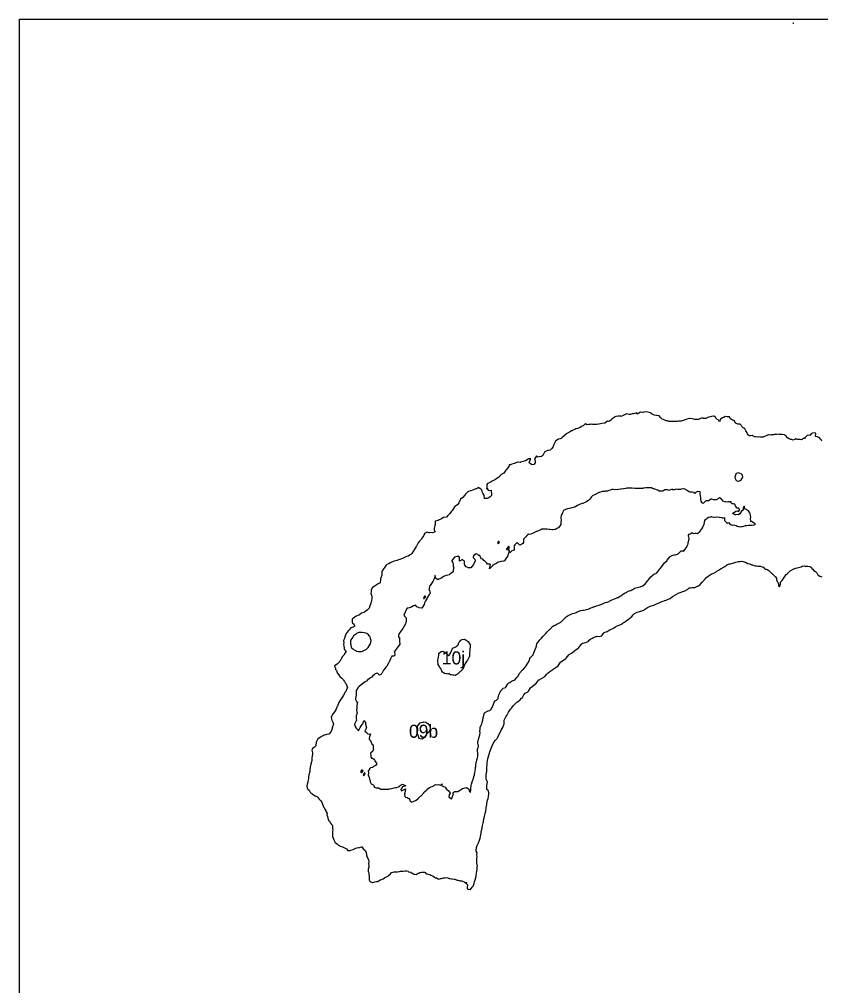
# Model space of a CAD drawing. Header units: millimetres. Extents: x 0 to 600, y 0 to 900.
# Drawn here: x 289 to 442.5, y 183.7 to 368.8 of the extents above; entities that cross this region are included whole.
import ezdxf
from ezdxf.enums import TextEntityAlignment as Align

# ---------------------------------------------------------------- set-up
doc = ezdxf.new("R2010")
doc.units = ezdxf.units.MM
doc.layers.add('CORTE', color=1, linetype='Continuous')
doc.layers.add('GRABADO', color=5, linetype='Continuous')

msp = doc.modelspace()

# ---------------------------------------------------------------- linework, layer by layer
at = {"layer": 'CORTE'}
msp.add_lwpolyline([(289, 13.07), (289, 293.26), (289, 293.29), (289, 293.61), (289, 293.61), (289, 303.91), (289, 303.91), (289, 304.02), (289, 304.36), (289, 304.36), (289, 304.92), (289, 305.35), (289, 306.09), (289, 306.1), (289, 306.39), (289, 306.6), (289, 306.6), (289, 306.7), (289, 306.7), (289, 306.84), (289, 306.94), (289, 307.33), (289, 307.88), (289, 314.99), (289, 315.04), (289, 315.08), (289, 315.19), (289, 315.53), (289, 315.82), (289, 316.34), (289, 323.75), (289, 323.75), (289, 323.78), (289, 331.19), (289, 331.38), (289, 331.51), (289, 331.58), (289, 331.67), (289, 332.01), (289, 332.29), (289, 332.64), (289, 332.98), (289, 333.27), (289, 333.68), (289, 334.15), (289, 334.47), (289, 334.56), (289, 334.77), (289, 334.77), (289, 339.72), (289, 339.99), (289, 340.25), (289, 340.67), (289, 340.86), (289, 341.04), (289, 341.2), (289, 341.47), (289, 341.82), (289, 342.01), (289, 342.27), (289, 342.69), (289, 342.77), (289, 343.06), (289, 343.28), (289, 343.52), (289, 343.79), (289, 344.07), (289, 344.2), (289, 344.35), (289, 344.56), (289, 344.7), (289, 344.9), (289, 345.13), (289, 345.36), (289, 345.55), (289, 345.68), (289, 345.74), (289, 356.05), (289, 356.28), (289, 356.55), (289, 356.72), (289, 356.94), (289, 357.15), (289, 357.28), (289, 357.48), (289, 357.66), (289, 357.87), (289, 358.1), (289, 368.68), (289, 368.69), (289, 368.7), (289, 368.71), (289.01, 368.72), (289.01, 368.72), (289.02, 368.73), (289.03, 368.74), (289.04, 368.75), (289.05, 368.75), (289.06, 368.76), (442.51, 368.76)], dxfattribs=at)
for points in [[(426.09, 280.52), (426.49, 280.42), (426.56, 280.42), (426.84, 280.54), (427.04, 280.66), (427.39, 281.18), (427.32, 281.52), (427.07, 281.81), (426.68, 281.96), (426.58, 281.97), (426.12, 281.87), (426.08, 281.87), (426.05, 281.83), (426.03, 281.72), (425.87, 281.17), (425.92, 280.92), (426.09, 280.52)], [(353.88, 232.66), (354.18, 233.28), (354.36, 233.57), (354.72, 233.98), (354.91, 234.61), (355.24, 234.26), (355.24, 233.95), (355.3, 233.63), (355.41, 233.24), (355.16, 232.71), (355.11, 232.57), (355.34, 232.36), (355.52, 232.2), (355.63, 232.08), (355.99, 231.98), (356.18, 232.08), (356.09, 231.83), (356.06, 231.78), (355.91, 231.15), (355.89, 230.96), (356.04, 230.92), (356.19, 230.68), (356.29, 230.49), (356.35, 230.19), (356.58, 230), (356.63, 229.88), (356.69, 229.8), (356.69, 229.22), (356.71, 229.07), (356.58, 228.75), (356.16, 228.35), (356.2, 227.86), (356.2, 227.71), (356.33, 227.43), (356.54, 227.38), (356.75, 227.31), (356.94, 227.03), (357, 226.88), (357.1, 226.72), (357.23, 226.51), (357.35, 226.29), (357.09, 226), (356.75, 225.8), (356.55, 225.65), (356.17, 225.54), (356.05, 225.42), (355.74, 224.9), (355.79, 224.54), (355.75, 224.22), (355.82, 223.91), (355.96, 223.54), (355.98, 223.42), (356.07, 223.12), (356.11, 222.91), (356.13, 222.85), (356.27, 222.48), (356.55, 222.38), (356.65, 222.32), (356.82, 222.17), (356.87, 221.88), (357.07, 221.82), (357.22, 221.72), (357.74, 221.72), (358.07, 221.48), (358.07, 221.45), (358.55, 221.45), (358.6, 221.47), (359.09, 221.47), (359.12, 221.47), (359.64, 221.47), (359.79, 221.51), (360.17, 221.62), (360.25, 221.62), (360.68, 221.71), (360.92, 221.82), (361.21, 221.82), (361.5, 221.92), (361.7, 222.02), (361.86, 222.19), (362.25, 222.4), (362.42, 222.38), (362.92, 222.12), (362.31, 221.91), (361.97, 221.42), (362.02, 221.14), (362.24, 221.21), (362.88, 221.56), (362.73, 220.73), (362.68, 220.49), (362.75, 220.08), (362.79, 220.02), (362.84, 219.95), (363.18, 219.9), (363.35, 219.75), (363.57, 219.69), (363.67, 219.38), (363.75, 219.21), (363.89, 219.1), (364.02, 218.96), (364.33, 219.09), (364.8, 219.33), (364.84, 219.31), (364.87, 219.4), (365.36, 219.78), (365.73, 220.11), (365.87, 220.23), (366.37, 220.79), (366.39, 220.83), (366.5, 220.94), (366.92, 221.36), (367.02, 221.49), (367.46, 221.79), (367.78, 221.92), (367.99, 221.99), (368.35, 222.2), (368.5, 222.3), (368.64, 222.36), (369.06, 222.33), (369.17, 222.36), (369.57, 222.27), (369.87, 222.52), (369.73, 222.17), (370, 222.02), (370.13, 221.97), (370.44, 221.88), (370.68, 221.48), (370.69, 221.47), (370.7, 221.46), (370.99, 221.2), (371.19, 220.96), (371.32, 220.98), (371.43, 220.74), (371.22, 220.4), (371.14, 220.06), (371.16, 220.01), (371.21, 219.93), (371.44, 219.73), (371.65, 219.59), (371.88, 220.08), (372.03, 220.6), (371.91, 220.76), (372.17, 220.95), (372.32, 221), (372.72, 221), (372.85, 221.02), (373.2, 221.2), (373.58, 221.5), (373.74, 221.58), (373.82, 221.61), (374.27, 221.73), (374.51, 221.8), (374.83, 221.59), (374.91, 221.6), (374.99, 221.46), (375.07, 221.03), (375.28, 220.82), (375.33, 221.44), (375.33, 221.54), (375.39, 222.15), (375.48, 222.44), (375.62, 222.85), (375.79, 223.36), (375.84, 223.54), (375.87, 223.65), (376.03, 224.23), (376.11, 224.66), (376.18, 224.93), (376.26, 225.55), (376.27, 225.61), (376.31, 225.83), (376.34, 226.32), (376.38, 226.42), (376.51, 227.01), (376.64, 227.45), (376.67, 227.7), (376.71, 228.23), (376.72, 228.38), (376.62, 228.79), (376.64, 229.09), (376.79, 229.73), (376.79, 229.77), (376.71, 230.29), (376.7, 230.47), (376.83, 231.03), (376.87, 231.18), (376.89, 231.26), (377.1, 231.87), (377.14, 232.27), (377.09, 232.55), (377.11, 232.92), (377.11, 233.26), (377.36, 233.74), (377.46, 233.97), (377.55, 234.22), (377.63, 234.65), (377.71, 235.12), (377.75, 235.34), (377.88, 235.91), (377.96, 236.08), (378.44, 236.32), (378.7, 236.43), (378.96, 236.55), (379.26, 236.77), (379.45, 237.09), (379.56, 237.44), (379.67, 237.74), (379.85, 238.14), (379.99, 238.35), (380.25, 238.51), (380.51, 238.73), (380.59, 238.83), (380.61, 238.97), (380.7, 239.52), (381.02, 240.17), (381.05, 240.23), (381.57, 240.77), (382.02, 240.95), (382.07, 241.02), (382.44, 241.62), (382.61, 241.82), (382.82, 241.91), (383.15, 242.12), (383.66, 242.32), (383.67, 242.32), (383.69, 242.33), (384.17, 242.83), (384.32, 243.01), (384.68, 243.6), (384.74, 243.71), (385.22, 244.28), (385.46, 244.41), (385.73, 244.84), (385.92, 245.1), (386.26, 245.55), (386.41, 245.78), (386.57, 246.21), (386.65, 246.48), (386.78, 246.65), (387.27, 247.18), (387.29, 247.23), (387.55, 247.86), (387.81, 248.53), (387.82, 248.54), (387.82, 248.56), (387.97, 249.25), (388.35, 249.8), (388.48, 249.96), (388.88, 250.39), (389.15, 250.66), (389.4, 250.94), (389.77, 251.35), (389.92, 251.53), (390.41, 252), (390.45, 252.04), (390.46, 252.05), (390.98, 252.58), (391.29, 252.76), (391.51, 252.88), (391.66, 252.96), (392.03, 253.18), (392.54, 253.44), (392.55, 253.44), (392.55, 253.44), (393.06, 253.96), (393.27, 254.14), (393.59, 254.44), (393.99, 254.67), (394.12, 254.76), (394.29, 254.84), (394.66, 255.03), (394.82, 255.06), (395.18, 255.17), (395.52, 255.3), (395.7, 255.38), (396.08, 255.54), (396.22, 255.62), (396.3, 255.64), (396.77, 255.75), (396.91, 255.74), (397.28, 255.81), (397.51, 255.84), (397.79, 255.91), (398.23, 256.13), (398.32, 256.15), (398.55, 256.24), (398.84, 256.33), (398.93, 256.36), (399.36, 256.53), (399.63, 256.6), (399.88, 256.7), (400.35, 256.85), (400.4, 256.87), (400.53, 256.93), (400.93, 257.11), (401.11, 257.17), (401.45, 257.26), (401.81, 257.41), (401.97, 257.48), (402.21, 257.62), (402.49, 257.75), (402.64, 257.81), (403.02, 257.95), (403.4, 258.13), (403.54, 258.16), (403.78, 258.31), (404.05, 258.47), (404.35, 258.71), (404.58, 258.85), (404.86, 259.01), (405.1, 259.11), (405.25, 259.21), (405.63, 259.39), (405.98, 259.48), (406.14, 259.58), (406.35, 259.7), (406.67, 259.93), (406.89, 259.98), (407.21, 260.05), (407.5, 260.1), (407.73, 260.16), (408.21, 260.36), (408.24, 260.37), (408.27, 260.39), (408.74, 260.85), (408.96, 261.08), (409.26, 261.43), (409.53, 261.77), (409.79, 262.08), (410.21, 262.47), (410.32, 262.59), (410.45, 262.63), (410.85, 262.82), (411.21, 263.16), (411.35, 263.41), (411.68, 263.85), (411.87, 264.09), (412.22, 264.55), (412.4, 264.77), (412.88, 265.25), (412.92, 265.29), (413.42, 265.94), (413.46, 265.98), (413.5, 266), (414, 266.23), (414.25, 266.28), (414.53, 266.28), (414.88, 266.45), (415.03, 266.52), (415.16, 266.64), (415.56, 267.07), (415.91, 267.07), (416.08, 267.03), (416.29, 267.32), (416.58, 267.68), (416.76, 268), (416.91, 268.44), (416.91, 268.68), (417.09, 269.32), (417.11, 269.38), (417.11, 269.39), (417.09, 269.46), (417.02, 269.96), (417, 270.07), (417.11, 270.27), (417.28, 270.33), (417.69, 270.57), (417.91, 270.41), (418.2, 270.43), (418.46, 270.47), (418.71, 270.42), (419.15, 270.8), (419.19, 270.85), (419.64, 271.49), (419.71, 271.6), (420, 272.16), (420.03, 272.58), (420.12, 272.86), (420.24, 273.09), (420.59, 273.34), (420.79, 273.54), (421.23, 273.6), (421.33, 273.62), (421.37, 273.63), (421.44, 273.6), (421.83, 273.54), (421.87, 273.54), (422.37, 273.57), (422.4, 273.56), (422.87, 273.54), (422.93, 273.53), (423.38, 273.47), (423.47, 273.31), (423.89, 273.43), (423.85, 272.88), (423.96, 272.84), (424.01, 272.78), (424.24, 272.52), (424.48, 272.39), (424.7, 272.49), (424.89, 272.19), (424.99, 272.13), (425.03, 272.11), (425.38, 272.01), (425.53, 272.03), (425.88, 271.97), (426.08, 271.9), (426.29, 271.8), (426.58, 271.73), (426.73, 271.73), (427.09, 271.67), (427.24, 271.74), (427.6, 271.79), (427.9, 271.91), (428.13, 271.93), (428.47, 271.97), (428.66, 272.01), (429, 271.97), (429.18, 271.97), (429.58, 272.06), (429.68, 272.09), (429.8, 272.16), (429.76, 272.23), (429.67, 272.33), (429.42, 272.44), (429.17, 272.63), (429.03, 272.59), (428.93, 272.81), (428.87, 273.21), (428.93, 273.53), (428.84, 273.85), (428.81, 274.2), (428.73, 274.36), (428.6, 274.51), (428.49, 274.7), (428.2, 274.86), (428.12, 274.92), (428.09, 274.99), (427.71, 275.08), (427.71, 275.58), (427.64, 275.63), (427.64, 275.64), (427.59, 275.57), (427.46, 275.29), (427.46, 274.88), (427.15, 274.65), (426.79, 274.17), (426.58, 273.98), (426.48, 274.05), (426.06, 273.95), (425.89, 273.96), (425.41, 274.21), (426.02, 274.66), (426.37, 274.7), (426.56, 274.57), (426.82, 274.92), (426.7, 275.11), (426.54, 275.21), (426.31, 275.24), (426.03, 275.57), (426.01, 275.59), (425.98, 275.62), (425.84, 276.03), (425.52, 276.06), (425.37, 276.06), (425.12, 276.27), (425.12, 276.46), (425.02, 276.42), (424.64, 276.42), (424.49, 276.37), (424.08, 276.42), (423.93, 276.46), (423.64, 276.58), (423.4, 276.85), (423.32, 276.85), (423.29, 276.96), (423.04, 277.15), (422.92, 277.19), (422.51, 276.94), (422.42, 276.88), (422.34, 276.85), (421.87, 276.85), (421.79, 276.83), (421.48, 276.93), (421.34, 276.96), (421.3, 276.94), (420.83, 276.61), (420.63, 276.67), (420.33, 276.61), (419.93, 276.25), (419.78, 276.15), (419.7, 276.19), (419.61, 276.26), (419.42, 276.6), (419.37, 276.99), (419.34, 277.21), (419.29, 277.68), (419.25, 277.78), (419.21, 278.33), (418.78, 278.4), (418.74, 278.4), (418.44, 278.32), (418.2, 278.07), (418.09, 278.23), (417.68, 278.27), (417.64, 278.27), (417.31, 278.32), (417.16, 278.34), (417.13, 278.35), (416.78, 278.57), (416.59, 278.66), (416.45, 278.83), (416.1, 278.91), (416.05, 278.91), (415.61, 278.84), (415.44, 278.8), (415.07, 278.8), (414.9, 278.79), (414.56, 278.85), (414.34, 278.72), (414, 278.77), (413.89, 278.84), (413.52, 278.72), (413.22, 278.64), (412.97, 278.75), (412.77, 278.72), (412.48, 278.72), (412.09, 278.49), (411.94, 278.46), (411.39, 278.46), (411.1, 278.65), (410.86, 278.75), (410.71, 278.82), (410.35, 278.94), (410.3, 278.95), (410.13, 279.02), (409.91, 279.12), (409.39, 279.12), (409.31, 279.13), (408.9, 279.13), (408.81, 279.12), (408.32, 279.05), (408.29, 279.03), (407.77, 279.03), (407.75, 279.03), (406.72, 279.03), (406.7, 279.03), (406.22, 279.08), (406.17, 279.09), (405.66, 279.09), (405.16, 279.04), (405.14, 279.04), (404.99, 279.01), (404.63, 278.95), (404.57, 278.94), (404.1, 278.87), (403.99, 278.86), (403.58, 278.8), (403.37, 278.74), (403.05, 278.81), (402.86, 278.76), (402.52, 278.86), (402.41, 278.83), (402.02, 278.7), (401.72, 278.6), (401.5, 278.49), (401.1, 278.49), (400.97, 278.44), (400.54, 278.44), (400.46, 278.4), (400.14, 278.32), (399.94, 278.26), (399.86, 278.22), (399.42, 277.96), (399.01, 277.77), (398.9, 277.7), (398.69, 277.63), (398.4, 277.34), (398.11, 276.95), (397.86, 276.69), (397.55, 276.53), (397.33, 276.36), (397.01, 276.24), (396.8, 276.16), (396.72, 276.13), (396.28, 275.97), (395.99, 275.85), (395.76, 275.74), (395.47, 275.55), (395.22, 275.45), (395.14, 275.44), (394.7, 275.29), (394.48, 275.25), (394.18, 275.17), (393.84, 275.09), (393.66, 275.02), (393.16, 274.87), (393.16, 274.86), (392.81, 274.19), (392.66, 273.79), (392.6, 273.52), (392.6, 273.44), (392.62, 272.82), (392.58, 272.71), (392.58, 272.12), (392.12, 271.46), (391.91, 271.38), (391.57, 271.18), (391.39, 271.16), (391.02, 271.08), (390.82, 271.12), (390.49, 271.15), (390.34, 271.18), (389.97, 271.24), (389.88, 271.24), (389.46, 271.24), (389.35, 271.22), (388.95, 271.19), (388.74, 271.09), (388.43, 270.98), (387.99, 270.79), (387.91, 270.76), (387.76, 270.68), (387.4, 270.49), (387.15, 270.36), (386.86, 270.26), (386.48, 270.2), (386.34, 270.23), (386.08, 270), (385.85, 269.75), (385.45, 269.33), (385.45, 268.64), (385.32, 268.47), (385.1, 268.32), (384.73, 268.17), (384.51, 268.36), (384.26, 268.61), (384.24, 268.63), (384.18, 268.6), (383.76, 268.21), (383.58, 267.96), (383.65, 267.82), (383.65, 267.23), (383.22, 267.07), (382.82, 266.71), (382.68, 267.12), (382.56, 266.56), (382.35, 266.06), (382.35, 265.84), (382.18, 265.78), (381.77, 265.13), (381.63, 265.09), (381.59, 265.08), (381.11, 265.04), (380.98, 264.95), (380.59, 264.9), (380.24, 264.65), (380.07, 264.59), (379.8, 264.44), (379.57, 264.25), (378.91, 263.65), (379.11, 264.47), (379.02, 264.52), (378.97, 264.55), (378.53, 264.55), (378.42, 264.71), (378.23, 264.88), (377.95, 265.14), (377.93, 265.16), (377.9, 265.17), (377.63, 265.46), (377.38, 265.57), (377.26, 265.71), (377.2, 265.86), (377.1, 266.15), (376.87, 266.15), (376.72, 266.34), (376.39, 266.53), (376.38, 266.54), (376.36, 266.52), (375.92, 266.2), (375.82, 265.87), (375.8, 265.73), (375.91, 265.65), (376.11, 265.48), (376.2, 265.19), (375.93, 264.57), (375.87, 264.46), (375.37, 263.84), (374.87, 263.84), (374.78, 263.9), (374.45, 264.02), (374.23, 264.32), (374.18, 264.39), (374.12, 264.48), (374.12, 265.05), (374.08, 265.14), (373.83, 265.29), (373.74, 265.42), (373.21, 265.11), (373.21, 265.85), (372.89, 266.05), (372.74, 266.02), (372.24, 265.84), (371.74, 265.22), (371.72, 265.18), (371.72, 265.17), (371.75, 265.1), (371.92, 264.75), (371.97, 264.51), (371.99, 264.13), (372.11, 263.81), (372, 263.42), (372, 263.07), (371.72, 262.86), (371.43, 262.66), (371.19, 262.5), (370.68, 262.38), (370.66, 262.37), (370.62, 262.35), (370.15, 262.15), (369.83, 261.92), (369.62, 261.75), (369.24, 261.65), (369.06, 261.51), (368.96, 261.61), (368.93, 261.66), (368.59, 261.83), (368.51, 262.37), (368.5, 262.36), (368.51, 262.27), (368.36, 261.69), (368.08, 261.21), (367.94, 260.99), (367.56, 260.41), (367.47, 260.3), (367.44, 260.14), (367.33, 259.65), (367.43, 259.48), (367.56, 258.93), (367.4, 258.69), (367.09, 258.21), (367.04, 258.13), (366.71, 257.52), (366.52, 257.15), (366.46, 256.83), (365.96, 256.09), (365.45, 256.18), (365.37, 256.21), (365.04, 256.39), (364.84, 256.62), (364.77, 256.65), (364.39, 256.58), (364.08, 256.37), (363.86, 256.22), (363.36, 256.13), (363.33, 256.13), (363.15, 256.1), (362.86, 255.56), (362.84, 255.44), (362.77, 255.32), (362.54, 254.79), (362.68, 254.6), (362.85, 254.38), (362.96, 254.23), (362.96, 254.08), (363, 253.55), (362.94, 253.36), (362.86, 253.12), (362.58, 252.65), (362.33, 252.24), (362.18, 251.96), (361.81, 251.51), (361.66, 251.27), (361.5, 250.86), (361.5, 250.65), (361.71, 250.51), (361.71, 249.92), (361.72, 249.78), (361.79, 249.2), (361.27, 248.51), (361.18, 248.47), (360.77, 247.84), (360.75, 247.8), (360.68, 247.7), (360.77, 247.7), (360.8, 247.2), (360.85, 247.13), (360.75, 247.02), (360.62, 246.92), (360.23, 246.92), (360, 246.41), (359.72, 245.77), (359.68, 245.71), (359.63, 245.6), (359.3, 245.01), (359.19, 244.89), (358.71, 244.31), (358.67, 244.27), (358.33, 243.62), (358.13, 243.4), (357.86, 243.31), (357.59, 243.63), (357.57, 243.67), (357.26, 243.59), (357.08, 243.55), (356.95, 243.42), (356.57, 243.07), (356.44, 242.91), (356.04, 242.69), (355.54, 242.25), (355.52, 242.23), (355.5, 242.21), (354.99, 241.93), (354.48, 241.53), (354.46, 241.52), (354.44, 241.52), (353.96, 241.08), (353.75, 240.84), (353.45, 240.38), (353.44, 240.18), (353.43, 240.14), (353.45, 239.48), (353.44, 239.46), (353.31, 238.79), (353.3, 238.62), (353.44, 238.36), (353.51, 238.26), (353.68, 238.14), (353.53, 237.5), (353.53, 236.8), (353.5, 236.71), (353.57, 236.19), (353.59, 236.02), (353.45, 235.53), (353.41, 235.32), (353.41, 235.27), (353.45, 234.92), (353.48, 234.67), (353.48, 234.61), (353.44, 234.56), (353.1, 233.93), (353.16, 233.58), (353.37, 233.28), (353.39, 233.21), (353.43, 233.16), (353.66, 232.9), (353.88, 232.66)], [(380.57, 268.39), (380.81, 268.68), (380.73, 268.87), (380.61, 268.86), (380.51, 268.65), (380.5, 268.5), (380.57, 268.39)], [(382.63, 267.31), (382.67, 267.41), (382.67, 267.93), (382.54, 267.9), (382.2, 267.46), (382.18, 267.31), (382.63, 267.31)], [(366.43, 257.96), (366.77, 258.25), (366.58, 258.41), (366.48, 258.45), (366.36, 258.22), (366.29, 257.98), (366.43, 257.96)], [(353.41, 247.91), (353.41, 247.9), (353.86, 247.83), (353.91, 247.82), (354.37, 247.83), (354.42, 247.83), (354.64, 247.9), (354.92, 247.99), (355.04, 248.07), (355.43, 248.29), (355.72, 248.57), (355.93, 248.9), (356.15, 249.25), (356.22, 249.63), (356.27, 249.91), (356.19, 250.25), (356.11, 250.59), (356.05, 250.72), (355.94, 250.83), (355.76, 251), (355.44, 251.24), (355.02, 251.36), (354.93, 251.38), (354.56, 251.43), (354.42, 251.45), (354.07, 251.45), (353.92, 251.46), (353.5, 251.24), (353.43, 251.17), (353.28, 251.05), (352.91, 250.78), (352.76, 250.57), (352.4, 250.03), (352.34, 249.89), (352.33, 249.81), (352.37, 249.23), (352.38, 249.21), (352.41, 249), (352.46, 248.61), (352.47, 248.57), (352.74, 248.37), (352.9, 248.22), (353.06, 248.11), (353.41, 247.91)], [(371.48, 247.5), (371.65, 248.01), (371.79, 248.27), (371.96, 248.49), (372.2, 248.61), (372.49, 248.72), (372.58, 248.77), (372.89, 249.01), (372.93, 249.11), (373.08, 249.55), (373.27, 249.75), (373.42, 249.97), (373.68, 250.13), (374.03, 250.17), (374.12, 250.18), (374.24, 250.14), (374.63, 249.84), (374.82, 249.71), (375.15, 249.21), (375.26, 249.12), (375.25, 248.95), (375.23, 248.72), (375.18, 248.29), (375.15, 248), (375.13, 247.6), (375.12, 246.97), (375.09, 246.87), (375.06, 246.82), (374.82, 246.39), (374.74, 246.14), (374.52, 245.92), (374.37, 245.72), (374.24, 245.49), (374.06, 245.04), (374.03, 244.97), (373.99, 244.85), (373.83, 244.41), (373.71, 244.32), (373.43, 244.05), (373.34, 243.97), (373.04, 243.7), (372.97, 243.62), (372.63, 243.36), (372.57, 243.32), (372.35, 243.22), (372.1, 243.3), (371.89, 243.29), (371.67, 243.38), (371.49, 243.38), (371.22, 243.58), (370.96, 243.5), (370.81, 243.51), (370.67, 243.53), (370.35, 243.61), (369.96, 243.87), (369.84, 244.06), (369.63, 244.54), (369.29, 244.97), (369.21, 245.12), (369.13, 245.3), (369.02, 245.94), (369.03, 246.16), (369.08, 246.42), (369.18, 246.76), (369.21, 247.13), (369.25, 247.47), (369.38, 247.54), (369.68, 247.84), (369.79, 247.84), (370, 247.9), (370.29, 247.69), (370.62, 247.5), (370.76, 247.39), (371.17, 247.05), (371.2, 247.03), (371.21, 247.03), (371.36, 247.33), (371.48, 247.5), (371.48, 247.5)], [(366.04, 231.07), (365.67, 231.11), (365.53, 231.2), (365.44, 231.37), (365.35, 231.7), (365.15, 232.06), (365.12, 232.12), (365.21, 232.79), (365.2, 232.91), (365.13, 233.5), (365.65, 234.15), (365.88, 234.25), (366.21, 234.32), (366.28, 234.34), (366.77, 234.29), (366.82, 234.26), (366.84, 234.23), (367.15, 234.01), (367.33, 233.79), (367.43, 233.66), (367.52, 233.5), (367.55, 233.06), (367.54, 232.77), (367.33, 232.35), (366.97, 232.04), (366.81, 231.79), (366.49, 231.35), (366.26, 231.16), (366.04, 231.07)], [(354.43, 224.6), (354.77, 224.92), (354.62, 225.13), (354.47, 225.09), (354.3, 224.89), (354.33, 224.73), (354.43, 224.6)], [(354.82, 224.06), (354.91, 224.09), (355.11, 224.26), (355.15, 224.55), (354.99, 224.63), (354.79, 224.21), (354.82, 224.06)]]:
    msp.add_lwpolyline(points, close=True, dxfattribs=at)
at = {"layer": 'GRABADO'}
for points in [[(289, 13.07), (289, 263.09), (289, 263.09), (289, 263.13), (289, 263.58), (289, 263.58), (289, 278), (289, 278), (289, 278.16), (289, 278.63), (289, 278.63), (289, 279.42), (289, 280.02), (289, 281.05), (289, 281.07), (289, 281.47), (289, 281.77), (289, 281.77), (289, 281.91), (289, 281.91), (289, 282.1), (289, 282.25), (289, 282.79), (289, 283.56), (289, 293.51), (289, 293.59), (289, 293.64), (289, 293.79), (289, 294.26), (289, 294.68), (289, 295.4), (289, 305.77), (289, 305.77), (289, 305.83), (289, 316.2), (289, 316.46), (289, 316.63), (289, 316.74), (289, 316.87), (289, 317.34), (289, 317.74), (289, 318.22), (289, 318.7), (289, 319.11), (289, 319.69), (289, 320.34), (289, 320.78), (289, 320.92), (289, 321.24), (289, 321.24), (289, 328.14), (289, 328.51), (289, 328.88), (289, 329.47), (289, 329.74), (289, 329.98), (289, 330.21), (289, 330.59), (289, 331.08), (289, 331.34), (289, 331.7), (289, 332.3), (289, 332.41), (289, 332.81), (289, 333.12), (289, 333.46), (289, 333.84), (289, 334.22), (289, 334.41), (289, 334.62), (289, 334.91), (289, 335.1), (289, 335.38), (289, 335.71), (289, 336.04), (289, 336.3), (289, 336.49), (289, 336.57), (289, 351), (289, 351.31), (289, 351.7), (289, 351.94), (289, 352.25), (289, 352.54), (289, 352.72), (289, 353), (289, 353.24), (289, 353.54), (289, 353.87), (289, 368.68), (289, 368.69), (289, 368.7), (289.01, 368.72), (289.01, 368.72), (289.02, 368.73), (289.02, 368.74), (289.03, 368.74), (289.04, 368.75), (289.06, 368.76), (396.81, 368.76), (396.81, 368.76), (397.55, 368.76), (397.66, 368.76), (398.28, 368.76), (398.29, 368.76), (398.29, 368.76), (398.3, 368.76), (398.31, 368.76), (398.31, 368.76), (399.04, 368.76), (399.46, 368.76), (400.29, 368.76), (483.26, 368.76)], [(442.51, 288.07), (442.36, 288.28), (442.2, 288.46), (442.09, 288.61), (441.9, 288.74), (441.74, 288.82), (441.69, 288.89), (441.28, 288.96), (441.37, 289.48), (441.26, 289.58), (441.19, 289.64), (440.8, 289.58), (440.7, 289.6), (440.46, 289.45), (440.2, 289.17), (439.98, 289.18), (439.68, 289.13), (439.3, 288.76), (439.16, 288.58), (439, 288.55), (438.61, 288.29), (438.32, 288.39), (438.08, 288.39), (437.79, 288.37), (437.55, 288.5), (437.32, 288.39), (437.03, 288.24), (436.74, 288.37), (436.49, 288.37), (436.27, 288.49), (435.95, 288.68), (435.91, 288.69), (435.82, 288.76), (435.64, 289.08), (435.42, 289.21), (435.32, 289.29), (434.93, 289.31), (434.85, 289.33), (434.4, 289.36), (434.36, 289.37), (433.89, 289.34), (433.83, 289.35), (433.38, 289.31), (433.26, 289.26), (432.85, 289.28), (432.71, 289.23), (432.33, 289.28), (432.21, 289.25), (431.83, 289.1), (431.41, 288.87), (431.29, 288.8), (430.85, 288.85), (430.76, 288.82), (430.34, 288.87), (430.24, 288.85), (429.81, 288.88), (429.69, 288.91), (429.34, 288.98), (429.17, 289.12), (428.92, 289.07), (428.64, 289.09), (428.44, 289.22), (428.26, 289.47), (428.21, 289.66), (428.08, 289.82), (427.96, 290.02), (427.91, 290.17), (427.78, 290.43), (427.58, 290.54), (427.42, 290.63), (427.22, 290.85), (427.14, 290.98), (427.04, 291.09), (426.88, 291.28), (426.56, 291.28), (426.41, 291.33), (426.03, 291.47), (425.97, 291.48), (425.93, 291.55), (425.77, 291.93), (425.51, 292.06), (425.38, 292.05), (425.24, 292.22), (425.05, 292.33), (424.95, 292.38), (424.81, 292.71), (424.47, 292.71), (424.35, 292.73), (423.98, 292.75), (423.75, 292.59), (423.47, 292.53), (423.13, 292.24), (422.91, 291.75), (422.76, 292.09), (422.44, 292.22), (422.39, 292.27), (422.34, 292.29), (422.13, 292.65), (421.83, 292.81), (421.8, 292.83), (421.37, 292.78), (421.2, 292.68), (420.84, 292.66), (420.57, 292.53), (420.31, 292.41), (419.93, 292.42), (419.77, 292.47), (419.45, 292.45), (419.28, 292.42), (418.89, 292.21), (418.74, 292.17), (418.7, 292.17), (418.32, 292.21), (418.23, 292.23), (418.21, 292.22), (417.74, 292.3), (417.67, 292.3), (417.28, 292.36), (417.17, 292.36), (416.69, 292.26), (416.66, 292.25), (416.56, 292.21), (416.13, 292.04), (416, 292.03), (415.61, 291.88), (415.35, 291.89), (415.08, 291.9), (414.8, 291.83), (414.55, 291.84), (414.24, 291.79), (414.02, 291.79), (413.73, 291.82), (413.5, 291.79), (413.21, 291.84), (412.96, 291.95), (412.77, 291.94), (412.42, 292.06), (412.34, 292.11), (412.14, 292.21), (411.96, 292.29), (411.89, 292.33), (411.64, 292.61), (411.39, 292.91), (410.91, 292.96), (410.87, 292.98), (410.42, 293.02), (410.33, 293.1), (410.01, 293.19), (409.8, 293.42), (409.7, 293.45), (409.3, 293.6), (409.3, 293.6), (408.84, 293.65), (408.81, 293.64), (408.43, 293.6), (408.29, 293.57), (408.26, 293.57), (407.78, 293.59), (407.19, 293.2), (407.1, 293.46), (406.73, 293.32), (406.46, 293.26), (406.19, 293.28), (405.89, 293.18), (405.66, 293.13), (405.36, 293.23), (405.15, 293.26), (404.77, 293.07), (404.64, 293.01), (404.39, 292.91), (404.07, 292.79), (404.02, 292.84), (403.57, 292.86), (403.54, 292.85), (403.07, 292.77), (402.94, 292.72), (402.57, 292.46), (402.24, 292.23), (402.05, 292.01), (401.73, 291.82), (401.49, 291.89), (400.99, 291.52), (400.97, 291.51), (400.44, 291.43), (400.38, 291.43), (399.92, 291.31), (399.76, 291.31), (399.38, 291.22), (399.19, 291.27), (398.87, 291.26), (398.65, 291.24), (398.34, 291.31), (398.17, 291.27), (397.83, 291.23), (397.55, 291.17), (397.29, 291.36), (397.17, 291.3), (396.82, 291), (396.54, 290.83), (396.28, 290.64), (396.13, 290.63), (395.75, 290.47), (395.43, 290.39), (395.24, 290.29), (394.86, 290.13), (394.71, 290.05), (394.64, 290.03), (394.2, 289.79), (393.72, 289.5), (393.68, 289.47), (393.64, 289.45), (393.16, 288.98), (392.83, 288.75), (392.63, 288.58), (392.46, 288.53), (392.1, 288.41), (391.64, 288.13), (391.59, 288.11), (391.55, 288.07), (391.41, 287.82), (391.24, 287.39), (391.09, 287.01), (390.88, 286.68), (390.53, 286.32), (390.23, 286.28), (390, 286.26), (389.52, 286.01), (389.49, 286), (389.48, 285.99), (389.46, 285.92), (389.14, 285.29), (388.96, 285.16), (388.85, 285.13), (388.42, 285.06), (388.2, 285), (387.9, 285.23), (387.51, 284.63), (387.66, 284.26), (387.68, 283.92), (387.4, 283.58), (387.1, 283.55), (386.79, 283.72), (386.72, 283.79), (386.5, 283.91), (386.78, 284.59), (386.85, 284.65), (386.84, 284.67), (386.81, 284.7), (386.42, 284.7), (386.37, 284.69), (386.32, 284.59), (385.82, 284.3), (385.56, 284.24), (385.29, 284.17), (384.88, 284.02), (384.76, 283.96), (384.35, 284.03), (384.25, 284.01), (383.95, 283.88), (383.73, 283.78), (383.63, 283.75), (383.21, 283.64), (382.92, 283.5), (382.71, 283.5), (382.61, 283.22), (382.19, 282.61), (382.08, 282.51), (381.66, 281.95), (381.41, 281.8), (381.13, 281.67), (380.62, 281.12), (380.62, 281.11), (380.61, 281.1), (380.08, 280.74), (379.66, 280.55), (379.56, 280.49), (379.46, 280.41), (379.03, 280.15), (378.75, 280.04), (378.52, 279.94), (378.4, 279.76), (378.42, 279.61), (378.4, 279.08), (378.37, 278.93), (378.5, 278.97), (378.69, 278.69), (378.99, 278.62), (379.22, 278.71), (379.27, 278.4), (379.29, 277.99), (379.31, 277.67), (379.04, 277.38), (378.69, 277.18), (378.49, 277.09), (378, 277.08), (377.91, 277.7), (377.92, 277.72), (377.9, 277.73), (377.68, 278.09), (377.55, 278.36), (377.5, 278.55), (377.37, 278.78), (377.27, 278.88), (377.07, 279.03), (376.95, 279.15), (376.91, 279.17), (376.57, 279.02), (376.4, 278.94), (376.34, 278.93), (375.88, 278.75), (375.66, 278.71), (375.37, 278.57), (374.91, 278.42), (374.85, 278.4), (374.75, 278.33), (374.35, 277.9), (374.15, 277.65), (373.82, 277.26), (373.41, 276.94), (373.31, 276.86), (373.06, 276.27), (372.78, 275.86), (372.31, 275.56), (372.26, 275.49), (371.86, 274.87), (371.73, 274.73), (371.3, 274.17), (371.21, 274.08), (370.97, 273.85), (370.67, 273.53), (370.15, 273.48), (370.15, 273.48), (370.13, 273.47), (369.62, 273.11), (369.27, 273), (369.09, 272.88), (368.57, 272.78), (368.57, 272.78), (368.56, 272.78), (368.54, 272.72), (368.52, 272.13), (368.48, 271.94), (368.37, 271.43), (368.33, 271.08), (368.55, 270.71), (368.01, 270.49), (367.91, 270.56), (367.5, 270.54), (367.38, 270.54), (366.98, 270.65), (366.98, 270.65), (366.51, 270.36), (366.34, 270.02), (365.99, 269.49), (365.89, 269.32), (365.46, 268.83), (365.3, 268.63), (364.95, 267.96), (364.94, 267.94), (364.9, 267.87), (364.53, 267.24), (364.42, 267.06), (364.05, 266.54), (363.88, 266.36), (363.65, 266.22), (363.34, 266.05), (362.88, 265.9), (362.82, 265.87), (362.68, 265.82), (362.29, 265.61), (362.1, 265.56), (361.77, 265.4), (361.35, 265.26), (361.24, 265.24), (360.72, 265.12), (360.21, 264.9), (359.95, 264.78), (359.69, 264.6), (359.29, 264.44), (359.19, 264.33), (358.76, 263.76), (358.67, 263.63), (358.36, 263.09), (358.31, 262.61), (358.32, 262.41), (358.16, 261.89), (358.1, 261.7), (358.05, 261.56), (358, 260.98), (357.6, 260.73), (357.26, 260.51), (357.08, 260.38), (356.89, 260.27), (356.57, 260.08), (356.29, 259.62), (356.32, 259.27), (356.26, 258.94), (356.33, 258.61), (356.41, 258.26), (356.39, 257.98), (356.34, 257.54), (356.22, 257.05), (356.17, 256.84), (356.06, 256.53), (355.9, 256.13), (355.52, 255.7), (355.08, 255.41), (354.99, 255.35), (354.9, 255.29), (354.46, 255.13), (354.05, 254.85), (353.94, 254.77), (353.76, 254.71), (353.42, 254.56), (353.18, 254.39), (352.9, 254.22), (352.66, 254.04), (352.63, 253.67), (352.63, 253.41), (352.75, 253.21), (352.91, 253.08), (353.05, 252.91), (353.18, 252.65), (352.89, 252.55), (352.77, 252.47), (352.38, 252.36), (352.06, 251.95), (351.87, 251.76), (351.48, 251.27), (351.36, 250.95), (351.23, 250.59), (351.16, 250.32), (351.03, 249.9), (351.05, 249.5), (351.03, 249.22), (351.07, 248.85), (351.14, 248.53), (351.13, 248.25), (351.35, 248.03), (351.39, 247.94), (351.49, 247.85), (351.35, 247.56), (351.04, 247.09), (350.83, 246.85), (350.58, 246.41), (350.3, 245.89), (350.11, 245.69), (349.77, 245.39), (349.27, 245.04), (349.27, 245.03), (349.27, 245.02), (349.45, 244.63), (349.5, 244.39), (349.64, 244.2), (349.79, 243.77), (349.82, 243.73), (349.82, 243.7), (350.07, 243.39), (350.3, 243.05), (350.31, 243.04), (350.32, 243.02), (350.64, 242.78), (350.82, 242.58), (350.93, 242.45), (350.99, 242.32), (351.19, 242.1), (351.35, 241.81), (351.42, 241.71), (351.48, 241.61), (351.62, 241.26), (351.77, 240.88), (351.53, 240.39), (351.42, 240.16), (351.35, 240.03), (351.02, 239.46), (350.83, 239.13), (350.55, 238.76), (350.31, 238.4), (350.13, 238.07), (349.91, 237.54), (349.83, 237.38), (349.79, 237.27), (349.53, 236.68), (349.26, 236.24), (349.05, 235.98), (348.74, 235.49), (348.62, 235.31), (348.62, 235.17), (348.75, 234.66), (348.99, 234.29), (349.06, 233.94), (348.88, 233.4), (348.81, 233.23), (348.75, 232.88), (348.65, 232.52), (348.19, 231.97), (347.75, 231.92), (347.65, 231.89), (347.3, 231.79), (347.14, 231.69), (347.04, 231.66), (346.62, 231.42), (346.14, 231.1), (346.12, 231.09), (345.75, 230.44), (345.71, 229.9), (345.68, 229.74), (345.59, 229.61), (345.44, 229.53), (345.08, 229.25), (344.99, 229.06), (344.97, 228.93), (345.08, 228.42), (345.1, 228.41), (345.1, 228.41), (345.09, 228.37), (345.09, 228.37), (344.99, 227.68), (344.97, 227.53), (344.94, 226.98), (344.87, 226.69), (344.77, 226.28), (344.63, 225.67), (344.61, 225.59), (344.57, 225.17), (344.54, 224.9), (344.54, 224.86), (344.4, 224.2), (344.33, 223.89), (344.29, 223.51), (344.19, 223.02), (344.17, 222.81), (344.04, 222.41), (344, 222.13), (344, 222.08), (344.04, 221.74), (344.1, 221.57), (344.17, 221.49), (344.41, 221.29), (344.55, 221), (344.64, 220.93), (344.76, 220.8), (344.96, 220.66), (345.07, 220.52), (345.24, 220.36), (345.57, 220.23), (345.64, 220.18), (345.72, 220.11), (346.01, 219.98), (346.12, 219.85), (346.3, 219.65), (346.52, 219.4), (346.59, 219.32), (346.64, 219.23), (346.87, 218.98), (346.92, 218.68), (347.02, 218.49), (347.18, 218.08), (347.2, 218.02), (347.21, 218), (347.42, 217.63), (347.59, 217.32), (347.65, 217.25), (347.7, 217.11), (347.89, 216.83), (347.84, 216.58), (347.95, 216.23), (348, 215.9), (348.07, 215.72), (348.21, 215.44), (348.3, 215.35), (348.37, 215.23), (348.53, 214.96), (348.73, 214.7), (348.8, 214.63), (348.87, 214.51), (348.88, 213.98), (348.94, 213.81), (348.91, 213.32), (348.91, 213.1), (348.87, 212.58), (348.91, 212.43), (349.04, 212.13), (349.15, 211.75), (349.2, 211.67), (349.26, 211.53), (349.42, 211.3), (349.67, 211.08), (349.72, 211.03), (349.76, 211.01), (350.03, 210.74), (350.28, 210.61), (350.38, 210.54), (350.78, 210.45), (350.82, 210.44), (350.93, 210.39), (351.21, 210.24), (351.33, 210.16), (351.59, 210.03), (351.86, 209.74), (351.86, 209.74), (352.32, 209.77), (352.37, 209.78), (352.83, 209.94), (353.08, 210.03), (353.35, 210.17), (353.81, 210.29), (353.89, 210.28), (354.22, 210.4), (354.43, 210.44), (354.49, 210.42), (354.54, 210.37), (354.74, 210.04), (355, 209.89), (355.07, 209.77), (355.17, 209.68), (355.34, 209.38), (355.39, 208.94), (355.39, 208.75), (355.54, 208.51), (355.6, 208.36), (355.65, 208.28), (355.81, 207.93), (355.86, 207.55), (355.8, 207.19), (355.85, 206.86), (355.85, 206.55), (355.73, 206.15), (355.75, 205.75), (355.82, 205.48), (355.87, 205.21), (355.91, 204.77), (355.89, 204.53), (355.88, 204.09), (355.95, 203.97), (356.04, 203.85), (356.26, 203.76), (356.54, 203.62), (356.63, 203.62), (357.02, 203.73), (357.29, 203.81), (357.54, 203.82), (358.04, 204.14), (358.05, 204.14), (358.06, 204.15), (358.57, 204.32), (358.83, 204.49), (359.09, 204.64), (359.46, 204.83), (359.6, 204.94), (359.96, 205.29), (360.13, 205.48), (360.25, 205.53), (360.69, 205.65), (360.79, 205.66), (361.22, 205.66), (361.32, 205.68), (361.73, 205.7), (361.9, 205.76), (362.26, 205.76), (362.44, 205.79), (362.78, 205.87), (363.05, 205.87), (363.35, 205.78), (363.46, 205.69), (363.84, 205.58), (363.9, 205.59), (363.96, 205.52), (364.26, 205.34), (364.38, 205.24), (364.67, 205.24), (364.87, 205.15), (365.31, 205.43), (365.39, 205.41), (365.62, 205.53), (365.92, 205.6), (365.97, 205.59), (366.45, 205.59), (366.51, 205.6), (366.64, 205.52), (366.84, 205.3), (366.99, 205.28), (367.25, 205.2), (367.53, 205.16), (367.68, 205.03), (368.04, 204.91), (368.11, 204.88), (368.15, 204.82), (368.42, 204.61), (368.57, 204.51), (368.82, 204.48), (369.09, 204.29), (369.16, 204.28), (369.58, 204.37), (369.75, 204.39), (370.1, 204.52), (370.36, 204.5), (370.63, 204.59), (370.94, 204.52), (371.18, 204.41), (371.35, 204.38), (371.68, 204.29), (371.8, 204.31), (372.2, 204.24), (372.28, 204.25), (372.58, 204.15), (372.71, 204.1), (372.75, 204.08), (373.14, 203.99), (373.26, 203.96), (373.61, 203.92), (373.79, 203.88), (374.05, 203.77), (374.3, 203.57), (374.5, 203.67), (374.47, 203.41), (374.71, 203.16), (374.63, 202.69), (374.67, 202.44), (374.83, 202.26), (375.01, 202.34), (375.3, 202.28), (375.6, 202.73), (375.8, 202.93), (376.01, 203.4), (376.08, 203.79), (376.16, 204.1), (376.31, 204.56), (376.35, 204.78), (376.35, 204.83), (376.45, 205.48), (376.5, 205.74), (376.59, 206.17), (376.59, 206.53), (376.6, 206.84), (376.52, 207.13), (376.51, 207.54), (376.49, 207.79), (376.48, 208.25), (376.54, 208.56), (376.53, 208.94), (376.58, 209.28), (376.36, 209.61), (376.37, 209.73), (376.47, 210.34), (376.57, 210.7), (376.74, 211.06), (376.84, 211.2), (377, 211.74), (377.11, 212.1), (377.19, 212.43), (377.31, 213.06), (377.32, 213.12), (377.36, 213.25), (377.47, 213.81), (377.52, 214.03), (377.61, 214.51), (377.73, 215.01), (377.77, 215.2), (377.86, 215.87), (377.87, 215.9), (377.88, 215.95), (378.04, 216.59), (378.11, 216.91), (378.23, 217.29), (378.3, 217.85), (378.32, 217.97), (378.4, 218.55), (378.43, 218.67), (378.43, 218.72), (378.54, 219.37), (378.66, 219.72), (378.74, 220.06), (378.8, 220.58), (378.78, 220.74), (378.74, 221.15), (378.43, 221.38), (378.4, 221.4), (378.4, 222.14), (378.4, 222.16), (378.4, 222.16), (378.57, 222.82), (378.5, 222.92), (378.41, 223.15), (378.3, 223.36), (378.28, 223.52), (378.3, 224.09), (378.32, 224.23), (378.4, 224.87), (378.41, 224.92), (378.41, 224.93), (378.4, 225.55), (378.4, 225.59), (378.4, 225.59), (378.4, 225.62), (378.45, 226.31), (378.46, 226.39), (378.56, 227.01), (378.6, 227.27), (378.72, 227.71), (378.91, 228.38), (378.92, 228.41), (378.93, 228.44), (379.2, 229.1), (379.43, 229.77), (379.44, 229.8), (379.45, 229.83), (379.83, 230.5), (379.98, 230.77), (380.4, 231.2), (380.5, 231.43), (380.72, 231.89), (381.02, 232.44), (381.12, 232.59), (381.25, 232.88), (381.46, 233.28), (381.54, 233.45), (381.73, 233.95), (381.73, 234.2), (381.73, 234.65), (382.07, 235.31), (382.1, 235.37), (382.21, 235.56), (382.5, 236.06), (382.59, 236.22), (382.97, 236.76), (383.12, 236.99), (383.51, 237.46), (383.65, 237.63), (383.98, 237.9), (384.18, 238.11), (384.25, 238.17), (384.7, 238.52), (385.06, 238.86), (385.21, 239.01), (385.48, 239.54), (385.75, 239.81), (386.11, 240.04), (386.27, 240.11), (386.38, 240.24), (386.78, 240.84), (386.85, 240.94), (387.32, 241.32), (387.75, 241.64), (387.83, 241.71), (388.32, 242.32), (388.36, 242.37), (388.41, 242.39), (388.89, 242.65), (389.31, 242.89), (389.41, 242.95), (389.5, 243.02), (389.92, 243.5), (390.16, 243.72), (390.45, 243.98), (390.85, 244.25), (390.98, 244.33), (391.1, 244.42), (391.5, 244.72), (391.97, 245.03), (392.02, 245.06), (392.06, 245.1), (392.53, 245.76), (392.59, 245.81), (393.07, 246.18), (393.53, 246.5), (393.58, 246.54), (394.07, 247.19), (394.11, 247.23), (394.17, 247.26), (394.64, 247.5), (395.1, 247.89), (395.16, 247.93), (395.24, 248), (395.68, 248.3), (396.02, 248.58), (396.19, 248.85), (396.58, 249.27), (396.74, 249.43), (396.87, 249.43), (397.28, 249.52), (397.5, 249.59), (397.77, 249.71), (398, 249.97), (398.3, 250.23), (398.6, 250.37), (398.83, 250.48), (399.25, 250.68), (399.36, 250.71), (399.41, 250.73), (399.9, 250.69), (400.39, 250.84), (400.78, 251.36), (400.92, 251.44), (401.02, 251.5), (401.45, 251.67), (401.82, 251.87), (401.97, 251.93), (402.2, 252.06), (402.49, 252.23), (402.7, 252.34), (403.01, 252.52), (403.48, 252.76), (403.54, 252.78), (403.56, 252.8), (404.06, 252.99), (404.4, 253.22), (404.57, 253.33), (404.75, 253.45), (405.09, 253.7), (405.5, 253.99), (405.61, 254.07), (405.69, 254.14), (406.13, 254.54), (406.38, 254.83), (406.66, 255.08), (406.94, 255.2), (407.2, 255.32), (407.69, 255.49), (407.73, 255.5), (407.9, 255.54), (408.24, 255.63), (408.38, 255.73), (408.76, 255.97), (409.16, 256.23), (409.28, 256.3), (409.37, 256.34), (409.82, 256.53), (410.11, 256.63), (410.34, 256.7), (410.85, 256.91), (410.86, 256.92), (410.89, 256.93), (411.38, 257.11), (411.61, 257.24), (411.91, 257.38), (412.34, 257.51), (412.43, 257.54), (412.7, 257.62), (412.95, 257.77), (413.11, 257.84), (413.47, 257.98), (413.92, 258.31), (413.99, 258.36), (414.03, 258.37), (414.51, 258.65), (414.95, 258.89), (415.03, 258.95), (415.18, 259.01), (415.57, 259.15), (415.71, 259.2), (416.09, 259.34), (416.45, 259.5), (416.6, 259.58), (416.79, 259.7), (417.13, 259.97), (417.38, 260.01), (417.68, 260.06), (417.95, 260.06), (418.19, 260.03), (418.57, 260.23), (418.7, 260.29), (418.88, 260.39), (419.2, 260.65), (419.6, 261.08), (419.72, 261.21), (420.21, 261.77), (420.25, 261.82), (420.33, 261.88), (420.78, 262.22), (421.15, 262.48), (421.3, 262.59), (421.45, 262.67), (421.83, 262.81), (422.28, 263.08), (422.34, 263.12), (422.4, 263.17), (422.87, 263.46), (423.26, 263.68), (423.4, 263.76), (423.57, 263.87), (423.92, 264.1), (424.25, 264.31), (424.45, 264.43), (424.86, 264.57), (424.98, 264.6), (425.01, 264.61), (425.5, 264.7), (425.65, 264.77), (426.03, 264.92), (426.33, 264.97), (426.56, 265.05), (426.93, 265.06), (427.1, 265.09), (427.45, 265.02), (427.63, 264.97), (427.92, 264.93), (428.19, 264.71), (428.25, 264.67), (428.68, 264.57), (428.69, 264.57), (429.09, 264.42), (429.2, 264.4), (429.53, 264.29), (429.72, 264.22), (429.97, 264.21), (430.24, 264.15), (430.43, 264.14), (430.77, 264.11), (430.91, 264.06), (431.3, 263.95), (431.37, 263.92), (431.42, 263.85), (431.63, 263.58), (431.82, 263.54), (432.05, 263.47), (432.36, 263.28), (432.42, 263.24), (432.5, 263.16), (432.72, 262.93), (432.89, 262.79), (433.04, 262.66), (433.26, 262.47), (433.34, 262.35), (433.42, 262.28), (433.66, 262.07), (433.82, 261.75), (433.85, 261.59), (433.96, 261.21), (434.01, 261.15), (434.07, 261.06), (434.21, 260.68), (434.23, 260.37), (434.37, 260.24), (434.4, 260.2), (434.48, 260.36), (434.59, 260.68), (434.61, 261.06), (434.88, 261.37), (435.15, 261.76), (435.4, 262.16), (435.61, 262.47), (435.93, 262.75), (436.37, 263.17), (436.46, 263.24), (436.58, 263.33), (436.99, 263.59), (437.45, 263.77), (437.54, 263.77), (438.05, 263.88), (438.06, 263.88), (438.57, 264.04), (438.75, 264.11), (439.12, 264.18), (439.33, 264.16), (439.65, 264.15), (439.84, 264.12), (440.19, 264.07), (440.31, 264), (440.51, 263.86), (440.61, 263.67), (440.74, 263.58), (440.88, 263.35), (441.17, 263.17), (441.23, 263.13), (441.26, 263.1), (441.56, 262.84), (441.75, 262.45), (441.76, 262.42), (441.78, 262.41), (442.08, 262.22), (442.28, 262.18), (442.5, 262.08)]]:
    msp.add_lwpolyline(points, dxfattribs=at)
msp.add_lwpolyline([(437.06, 368.02), (437.05, 368.03), (437.03, 368.04), (436.95, 368.01), (436.99, 368), (437.01, 367.99), (437.06, 368.02)], close=True, dxfattribs=at)

# ---------------------------------------------------------------- texts
for s, p in [('10j', (372.03, 246.59)), ('09b', (366.31, 232.56))]:
    msp.add_text(s, height=2.5, dxfattribs=at).set_placement(p, align=Align.MIDDLE_CENTER)

doc.saveas('drawing.dxf')
